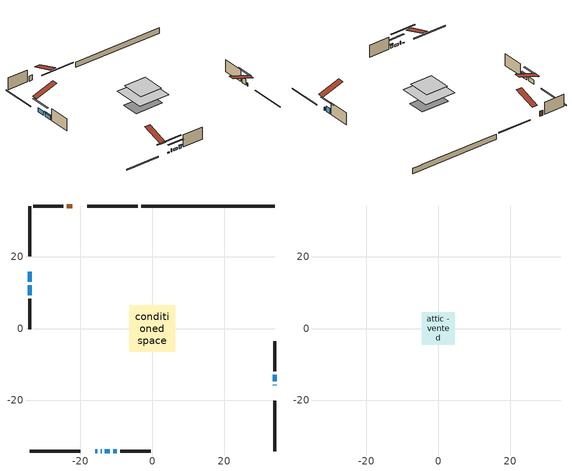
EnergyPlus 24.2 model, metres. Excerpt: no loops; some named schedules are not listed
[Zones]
conditioned space
 floor adiabatic (AdiabaticFloorConstruction): -6.46,-6.46 -6.46,6.46 6.46,6.46 6.46,-6.46 z3.05
 floor foundation (Slab1 construction): -5.79,-3.5 -5.79,3.5 5.79,3.5 5.79,-3.5 z-1.52
 wall outside (RimJoist1 construction): -4.04,34.07 -18.08,34.07 / -34.07,-34.07 -20.04,-34.07 / -34.07,34.07 -34.07,20.04 / 34.07,-34.07 34.07,-20.04 z0.61:0.91
 wall outside (AdiabaticWallConstruction 1): -22.28,34.07 -23.77,34.07 z0.61:2.64
 wall outside (AdiabaticWallConstruction): 34.07,-15.83 34.07,-15.63 / -14.32,-34.07 -14.11,-34.07 z0.61:1.83; -15.84,-34.07 -15.24,-34.07 z0.61:0.95; 34.07,-14.7 34.07,-12.88 z0.61:2.73; -13.18,-34.07 -11.77,-34.07 z0.61:1.44; -34.07,15.83 -34.07,12.97 / -34.07,12.05 -34.07,9.19 z0.61:2.28; -10.84,-34.07 -9.84,-34.07 z0.61:1.78
 wall outside (Wall1 construction): -24.7,34.07 -33.14,34.07 / -8.91,-34.07 -0.47,-34.07 / -34.07,8.26 -34.07,-0.19 / 34.07,-11.96 34.07,-3.51 z0.61:5.49
 wall foundation (FoundationWall1 construction): -3.11,34.07,-1.52 -3.11,34.07,0.61 30.35,34.07,0.61 30.35,34.07,0.56 34.07,34.07,0.56 34.07,34.07,-1.52
 window (WindowConstruction 5): 34.07,-15.83 34.07,-15.63 z0.61:1.83
 window (WindowConstruction 7): -15.83,-34.07 -15.24,-34.07 z0.61:0.95
 window (WindowConstruction 6): -14.32,-34.07 -14.11,-34.07 z0.61:1.83
 window (WindowConstruction): 34.07,-14.7 34.07,-12.89 z0.61:2.73
 window (WindowConstruction 1): -13.18,-34.07 -11.77,-34.07 z0.61:1.44
 window (WindowConstruction 2): -34.07,15.83 -34.07,12.97 z0.61:2.28
 window (WindowConstruction 3): -10.84,-34.07 -9.84,-34.07 z0.61:1.78
 window (WindowConstruction 4): -34.07,12.05 -34.07,9.19 z0.61:2.28
 door (Door): -22.28,34.07 -23.77,34.07 z0.61:2.64
 ceiling adiabatic (AdiabaticFloorConstruction): 6.46,-6.46 6.46,6.46 -6.46,6.46 -6.46,-6.46 z3.05
attic - vented
 floor to conditioned space (Floor1 construction Reversed): -4.57,-4.57 -4.57,4.57 4.57,4.57 4.57,-4.57 z5.49
 roof outside (Roof1 construction): -21.35,34.07,5.49 -21.35,25.17,8.45 -19.01,25.17,8.45 -19.01,34.07,5.49; -16.76,-34.07,5.49 -16.76,-25.17,8.45 -19.11,-25.17,8.45 -19.11,-34.07,5.49; -34.07,16.76,5.49 -25.17,16.76,8.45 -25.17,19.11,8.45 -34.07,19.11,5.49; 34.07,-16.76,5.49 25.17,-16.76,8.45 25.17,-19.11,8.45 34.07,-19.11,5.49
shading: -10.16,-34.07 -20.91,-34.07 -20.91,-34.48 -10.16,-34.48 z6.03; 34.07,-10.25 34.07,-17.34 34.48,-17.34 34.48,-10.25 z5.36; -9.13,-34.07 -15.82,-34.07 -15.82,-34.48 -9.13,-34.48 z4.08; -34.07,10.33 -34.07,18.47 -34.48,18.47 -34.48,10.33 z4.92; -9.64,-34.07 -11.04,-34.07 -11.04,-34.48 -9.64,-34.48 z1.98; -34.07,8.99 -34.07,12.25 -34.48,12.25 -34.48,8.99 z2.48
[Building]
Building 1: Terrain=Suburbs
[Site:Location]
Toronto City Centre_ON: Latitude {deg}=43.63; Longitude {deg}=-79.39; Time Zone {hr}=-5; Elevation {m}=77; Keep Site Location Information=Yes
[Site:GroundTemperature:Shallow]
5.01852, 3.26908, 3.12898, 3.95918, 7.29196, 10.6092, 13.4851, 15.3069, 15.4617, 13.9799, 11.1774, 7.9619
[Site:WaterMainsTemperature]
Calculation Method=Schedule; Temperature Schedule=mains temperature schedule
[Material] Roughness=Rough; Thermal Absorptance=0.9
Name | Thickness {m} | Conductivity {W/m-K} | Density {kg/m3} | Specific Heat {J/kg-K} | Solar Absorptance | Visible Absorptance
asphalt or fiberglass shingles | 0.00635 | 0.162714 | 1121.4 | 1465.45 | 0.4 | 0.4
ceiling loosefill ins | 0.169333 | 0.0480833 | 16.02 | 1046.75 | 0.7 | 0.7
ceiling stud and cavity | 0.1397 | 0.104391 | 65.682 | 1177.47 | 0.7 | 0.7
concrete 4.0 in. | 0.1016 | 1.803125 | 2242.8 | 837.4 | 0.7 | 0.7
concrete 8.0 in. | 0.2032 | 1.803125 | 2242.8 | 837.4 | 0.7 | 0.7
door material | 0.04445 | 0.053851 | 512.64 | 1214.23 | 0.7 | 0.7
exterior vertical ins | 0.0369022 | 0.029427 | 32.04 | 1214.23 | 0.7 | 0.7
floor covering | 0.0127 | 0.0433444 | 54.468 | 1339.84 | 0.6 | 0.6
floor rigid ins; wall rigid ins | 0.512978 | 0.029427 | 32.04 | 1214.23 | 0.7 | 0.7
floor stud and cavity | 0.1397 | 1.75129 | 37.0049 | 1207.88 | 0.7 | 0.7
furniture material conditioned space 1 | 0.1524 | 0.115458 | 640.8 | 1214.23 | 0.6 | 0.6
gypsum board | 0.0127 | 0.160291 | 801 | 837.4 | 0.6 | 0.6
gypsum board 1 | 0.0127 | 0.160291 | 801 | 837.4 | 0.7 | 0.7
osb sheathing 0.5 in. | 0.0127 | 0.115458 | 512.64 | 1214.23 | 0.7 | 0.7
osb sheathing 0.75 in. | 0.01905 | 0.115458 | 512.64 | 1214.23 | 0.7 | 0.7
osb sheathing 2.0 in. | 0.0508 | 0.115458 | 512.64 | 1214.23 | 0.7 | 0.7
rim joist rigid ins | 0.051816 | 0.029427 | 32.04 | 1214.23 | 0.7 | 0.7
rim joist stud and cavity | 0.0508 | 0.268173 | 125.044 | 1163.47 | 0.6 | 0.6
wall stud and cavity | 0.1397 | 0.0839559 | 139.0536 | 1170.24 | 0.7 | 0.7
wall stud and cavity 1 | 0.0889 | 0.380278 | 52.3479 | 1209.89 | 0.7 | 0.7
wall stud and cavity 2 | 0.0889 | 0.391764 | 83.0341 | 1211.67 | 0.7 | 0.7
wood siding | 0.0254 | 0.102417 | 544.68 | 1172.36 | 0.4 | 0.4
wood siding 1; wood siding 2; wood siding 3 | 0.0254 | 0.102417 | 544.68 | 1172.36 | 0.7 | 0.7
[WindowMaterial:SimpleGlazingSystem]
Name | U-Factor {W/m2-K} | Solar Heat Gain Coefficient
WindowMaterial | 2.88272 | 0.7
WindowMaterial 1 | 2.972433 | 0.61
WindowMaterial 2 | 2.90032 | 0.69
WindowMaterial 3 | 2.93212 | 0.65
WindowMaterial 4 | 6.93965 | 0.69
WindowMaterial 5 | 3.07123 | 0.43
[Construction]
AdiabaticFloorConstruction: floor stud and cavity, floor rigid ins, osb sheathing 0.75 in., floor covering
AdiabaticWallConstruction: wood siding 2, wall rigid ins, wall stud and cavity 1, gypsum board
AdiabaticWallConstruction 1: wood siding 3, wall rigid ins, wall stud and cavity 1, gypsum board
Door: door material
Floor1 construction Reversed: gypsum board, ceiling stud and cavity, ceiling loosefill ins
FoundationWall1 construction: concrete 8.0 in., gypsum board 1
furniture construction conditioned space 1: furniture material conditioned space 1
PartitionWallConstruction: gypsum board, wall stud and cavity 2, gypsum board
RimJoist1 construction: wood siding 1, rim joist rigid ins, osb sheathing 2.0 in., rim joist stud and cavity
Roof1 construction: asphalt or fiberglass shingles
Slab1 construction: concrete 4.0 in.
Wall1 construction: wood siding, osb sheathing 0.5 in., wall stud and cavity, gypsum board
WindowConstruction: WindowMaterial
WindowConstruction 1: WindowMaterial 1
WindowConstruction 2; WindowConstruction 4: WindowMaterial 2
WindowConstruction 3: WindowMaterial 3
WindowConstruction 5; WindowConstruction 6: WindowMaterial 4
WindowConstruction 7: WindowMaterial 5
[Zone] Multiplier=1; Part of Total Floor Area=Yes
Name | Volume {m3}
attic - vented | 40.1997
conditioned space | 620.5
[Space]
Name | Zone | Volume {m3}
attic - vented 1 | attic - vented | 40.1997
conditioned space 1 | conditioned space | 620.5
[ZoneInfiltration:EffectiveLeakageArea]
infil attic - vented 1: Zone or Space=attic - vented 1; Schedule=Always On Discrete; Effective Air Leakage Area {cm2}=3514.95; Stack Coefficient=0.000206279; Wind Coefficient=9.70392e-06
[ZoneMixing]
whole house fan mix: Zone or Space=attic - vented; Schedule=Always On Continuous; Design Flow Rate Calculation Method=Flow/Zone; Design Flow Rate {m3/s}=0; Source Zone or Space=conditioned space
[SurfaceProperty:ExposedFoundationPerimeter]
Slab1: Exposed Perimeter Calculation Method=TotalExposedPerimeter; Total Exposed Perimeter {m}=37.185
[InternalMass] Zone or ZoneList=conditioned space; Space or SpaceList=conditioned space 1
Name | Construction | Surface Area {m2}
furniture mass conditioned space 1 | furniture construction conditioned space 1 | 99.2799
partition wall mass | PartitionWallConstruction | 248.2
[Lights]
interior lighting: Zone or ZoneList or Space or SpaceList=conditioned space 1; Schedule=interior lighting schedule; Design Level Calculation Method=LightingLevel; Lighting Level {W}=343.2; Return Air Fraction=0; Fraction Radiant=0.6; Fraction Visible=0.2; Fraction Replaceable=1
[People]
occupants: Zone or ZoneList or Space or SpaceList=conditioned space 1; Number of People Schedule=occupants schedule; Number of People Calculation Method=People; Number of People=3; Fraction Radiant=0.314171; Sensible Heat Fraction=0.56303; Activity Level Schedule=occupants activity schedule; Carbon Dioxide Generation Rate {m3/s-W}=0; Enable ASHRAE 55 Comfort Warnings=No; Mean Radiant Temperature Calculation Type=EnclosureAveraged
[ElectricEquipment] Zone or ZoneList or Space or SpaceList=conditioned space 1; Design Level Calculation Method=EquipmentLevel
Name | Schedule | Design Level {W} | Fraction Latent | Fraction Radiant | Fraction Lost
clothes dryer | clothes dryer schedule | 140.772 | 0.015 | 0.081 | 0.85
clothes washer | clothes washer schedule | 32.1985 | 0.03 | 0.162 | 0.7
cooking range | cooking range schedule | 215.147 | 0.08 | 0.432 | 0.2
dishwasher | dishwasher schedule | 66.8632 | 0.3 | 0.18 | 0.4
fridge | fridge schedule | 72.9452 | 0 | 0.6 | 0
mech vent house fan | mech vent house fan schedule | 0.95 | 0 | 0 | 1
mech vent house fan cfis | mech vent house fan cfis schedule | 0 | 0 | 0 | 0
misc plug loads | misc plug loads schedule | 494.7 | 0.045 | 0.513 | 0.1
whole house fan | Always On Discrete | 0 | 0 | 0 | 1
[OtherEquipment] Zone or ZoneList or Space or SpaceList=conditioned space 1; Design Level Calculation Method=EquipmentLevel
Name | Fuel Type | Schedule | Design Level {W} | Fraction Latent | Fraction Radiant | Fraction Lost
clothes dryer 1 | Electricity | clothes dryer schedule | 0 | 0.015 | 0.081 | 0.85
cooking range 1 | Electricity | cooking range schedule | 0 | 0.08 | 0.432 | 0.2
general water use latent | None | general water use schedule | 62.594 | 1 | 0 | 0
general water use sensible | None | general water use schedule | -61.6891 | 0 | 0.6 | 0
mech vent house fan latent load | None | Always On Discrete | 0 | 1 | 0 | 0
mech vent house fan sensible load | None | Always On Discrete | 0 | 0 | 0 | 0
water heater energy adjustment1 | NaturalGas | Always On Discrete | 0.01 | 0 | 0 | 1
[ZoneInfiltration:DesignFlowRate] Zone or ZoneList or Space or SpaceList=conditioned space 1; Schedule=Always On Discrete; Design Flow Rate Calculation Method=Flow/Zone; Design Flow Rate {m3/s}=0
infil flow; natural vent flow; whole house fan flow
[AvailabilityManager:Scheduled]
central ac and furnace airloop Availability Manager: Schedule=Always On Discrete
[Foundation:Kiva]
Foundation Kiva 1: Initial Indoor Air Temperature {C}=18; Wall Height Above Grade {m}=0.609996; Wall Depth Below Slab {m}=0.2032; Custom Block Material Name 1=exterior vertical ins; Custom Block Depth 1 {m}=2.13; Custom Block X Position 1 {m}=0.2159; Custom Block Z Position 1 {m}=0
[Foundation:Kiva:Settings]
Soil Conductivity {W/m-K}=0.849921; Soil Density {kg/m3}=1842.3; Soil Specific Heat {J/kg-K}=418.7; Ground Solar Absorptivity=0.9; Ground Thermal Absorptivity=0.9; Ground Surface Roughness {m}=0.03; Far-Field Width {m}=40; Deep-Ground Boundary Condition=ZeroFlux; Deep-Ground Depth {m}=40; Minimum Cell Dimension {m}=0.2; Maximum Cell Growth Coefficient=3; Simulation Timestep=Timestep
[Exterior:Lights]
exterior lighting: Schedule=exterior lighting schedule; Design Level {W}=75.6
[EnergyManagementSystem:GlobalVariable]
central_ac_and_furnace_airloop_Fan_RTF
infil_program_Qfan
infil_program_Qinf
natural_vent_program_Qnv
natural_vent_program_Qwhf
[EnergyManagementSystem:Sensor]
Name | Output:Variable or Output:Meter Index Key | Output:Variable or Output:Meter
airflow_gain | infil flow | Infiltration Sensible Heat Gain Energy
airflow_gain_1 | natural vent flow | Infiltration Sensible Heat Gain Energy
airflow_gain_2 | whole house fan flow | Infiltration Sensible Heat Gain Energy
airflow_loss | infil flow | Infiltration Sensible Heat Loss Energy
airflow_loss_1 | natural vent flow | Infiltration Sensible Heat Loss Energy
airflow_loss_2 | whole house fan flow | Infiltration Sensible Heat Loss Energy
clg_load_cond |  | Cooling:EnergyTransfer:Zone:CONDITIONED SPACE
clg_sp_s; clg_sp_s_1 | cooling setpoint | Schedule Value
clothes_dryer_exhaust_0_sch_s | clothes dryer exhaust 0 schedule | Schedule Value
cool_season | cooling season schedule | Schedule Value
htg_load_cond |  | Heating:EnergyTransfer:Zone:CONDITIONED SPACE
htg_sp_s; htg_sp_s_1 | heating setpoint | Schedule Value
ig_ee_conv | clothes dryer | Electric Equipment Convective Heating Energy
ig_ee_conv_2 | cooking range | Electric Equipment Convective Heating Energy
ig_ee_conv_4 | fridge | Electric Equipment Convective Heating Energy
ig_ee_conv_5 | misc plug loads | Electric Equipment Convective Heating Energy
ig_ee_conv_6 | whole house fan | Electric Equipment Convective Heating Energy
ig_ee_rad | clothes dryer | Electric Equipment Radiant Heating Energy
ig_ee_rad_2 | cooking range | Electric Equipment Radiant Heating Energy
ig_ee_rad_4 | fridge | Electric Equipment Radiant Heating Energy
ig_ee_rad_5 | misc plug loads | Electric Equipment Radiant Heating Energy
ig_ee_rad_6 | whole house fan | Electric Equipment Radiant Heating Energy
ig_lgt_conv | interior lighting | Lights Convective Heating Energy
ig_lgt_rad | interior lighting | Lights Radiant Heating Energy
ig_lgt_vis | interior lighting | Lights Visible Radiation Heating Energy
ig_oe_conv | clothes dryer 1 | Other Equipment Convective Heating Energy
ig_oe_conv_1 | cooking range 1 | Other Equipment Convective Heating Energy
ig_oe_conv_2 | general water use latent | Other Equipment Convective Heating Energy
ig_oe_conv_3 | general water use sensible | Other Equipment Convective Heating Energy
ig_oe_conv_4 | water heater energy adjustment1 | Other Equipment Convective Heating Energy
ig_oe_rad | clothes dryer 1 | Other Equipment Radiant Heating Energy
ig_oe_rad_1 | cooking range 1 | Other Equipment Radiant Heating Energy
ig_oe_rad_2 | general water use latent | Other Equipment Radiant Heating Energy
ig_oe_rad_3 | general water use sensible | Other Equipment Radiant Heating Energy
ig_oe_rad_4 | water heater energy adjustment1 | Other Equipment Radiant Heating Energy
ig_ppl_conv | occupants | People Convective Heating Energy
ig_ppl_rad | occupants | People Radiant Heating Energy
im_conv | furniture mass conditioned space 1 | Surface Inside Face Convection Heat Gain Energy
im_conv_1 | partition wall mass | Surface Inside Face Convection Heat Gain Energy
im_ig | furniture mass conditioned space 1 | Surface Inside Face Internal Gains Radiation Heat Gain Energy
im_ig_1 | partition wall mass | Surface Inside Face Internal Gains Radiation Heat Gain Energy
im_lgt | furniture mass conditioned space 1 | Surface Inside Face Lights Radiation Heat Gain Energy
im_lgt_1 | partition wall mass | Surface Inside Face Lights Radiation Heat Gain Energy
im_sol | furniture mass conditioned space 1 | Surface Inside Face Solar Radiation Heat Gain Energy
im_sol_1 | partition wall mass | Surface Inside Face Solar Radiation Heat Gain Energy
im_surf | furniture mass conditioned space 1 | Surface Inside Face Net Surface Thermal Radiation Heat Gain Energy
im_surf_1 | partition wall mass | Surface Inside Face Net Surface Thermal Radiation Heat Gain Energy
mv_conv | mech vent house fan | Electric Equipment Convective Heating Energy
mv_conv_1 | mech vent house fan cfis | Electric Equipment Convective Heating Energy
mv_conv_2 | mech vent house fan latent load | Other Equipment Convective Heating Energy
mv_conv_3 | mech vent house fan sensible load | Other Equipment Convective Heating Energy
mv_rad | mech vent house fan | Electric Equipment Radiant Heating Energy
mv_rad_1 | mech vent house fan cfis | Electric Equipment Radiant Heating Energy
mv_rad_2 | mech vent house fan latent load | Other Equipment Radiant Heating Energy
mv_rad_3 | mech vent house fan sensible load | Other Equipment Radiant Heating Energy
natural_vent_s | natural vent schedule | Schedule Value
out_pb_s |  | Site Outdoor Air Barometric Pressure
out_wt_s |  | Site Outdoor Air Humidity Ratio
site_vw_s |  | Site Wind Speed
ss_back_out | Window1 | Surface Window Shortwave from Zone Back Out Window Heat Transfer Rate
ss_back_out_1 | Window11 | Surface Window Shortwave from Zone Back Out Window Heat Transfer Rate
ss_back_out_2 | Window2 | Surface Window Shortwave from Zone Back Out Window Heat Transfer Rate
ss_back_out_3 | Window3 | Surface Window Shortwave from Zone Back Out Window Heat Transfer Rate
ss_back_out_4 | Window4 | Surface Window Shortwave from Zone Back Out Window Heat Transfer Rate
ss_back_out_5 | Window6 | Surface Window Shortwave from Zone Back Out Window Heat Transfer Rate
ss_back_out_6 | Window8 | Surface Window Shortwave from Zone Back Out Window Heat Transfer Rate
ss_back_out_7 | Window9 | Surface Window Shortwave from Zone Back Out Window Heat Transfer Rate
ss_conv | Door1 | Surface Inside Face Convection Heat Gain Energy
ss_conv_1 | Window1 | Surface Inside Face Convection Heat Gain Energy
ss_conv_2 | Window11 | Surface Inside Face Convection Heat Gain Energy
ss_conv_3 | Window2 | Surface Inside Face Convection Heat Gain Energy
ss_conv_4 | Window3 | Surface Inside Face Convection Heat Gain Energy
ss_conv_5 | Window4 | Surface Inside Face Convection Heat Gain Energy
ss_conv_6 | Window6 | Surface Inside Face Convection Heat Gain Energy
ss_conv_7 | Window8 | Surface Inside Face Convection Heat Gain Energy
ss_conv_8 | Window9 | Surface Inside Face Convection Heat Gain Energy
ss_ig | Door1 | Surface Inside Face Internal Gains Radiation Heat Gain Energy
ss_ig_1 | Window1 | Surface Inside Face Internal Gains Radiation Heat Gain Energy
ss_ig_2 | Window11 | Surface Inside Face Internal Gains Radiation Heat Gain Energy
ss_ig_3 | Window2 | Surface Inside Face Internal Gains Radiation Heat Gain Energy
ss_ig_4 | Window3 | Surface Inside Face Internal Gains Radiation Heat Gain Energy
ss_ig_5 | Window4 | Surface Inside Face Internal Gains Radiation Heat Gain Energy
ss_ig_6 | Window6 | Surface Inside Face Internal Gains Radiation Heat Gain Energy
ss_ig_7 | Window8 | Surface Inside Face Internal Gains Radiation Heat Gain Energy
ss_ig_8 | Window9 | Surface Inside Face Internal Gains Radiation Heat Gain Energy
ss_lgt | Door1 | Surface Inside Face Lights Radiation Heat Gain Energy
ss_sol | Door1 | Surface Inside Face Solar Radiation Heat Gain Energy
ss_surf | Door1 | Surface Inside Face Net Surface Thermal Radiation Heat Gain Energy
ss_surf_1 | Window1 | Surface Inside Face Net Surface Thermal Radiation Heat Gain Energy
ss_surf_2 | Window11 | Surface Inside Face Net Surface Thermal Radiation Heat Gain Energy
ss_surf_3 | Window2 | Surface Inside Face Net Surface Thermal Radiation Heat Gain Energy
ss_surf_4 | Window3 | Surface Inside Face Net Surface Thermal Radiation Heat Gain Energy
ss_surf_5 | Window4 | Surface Inside Face Net Surface Thermal Radiation Heat Gain Energy
ss_surf_6 | Window6 | Surface Inside Face Net Surface Thermal Radiation Heat Gain Energy
ss_surf_7 | Window8 | Surface Inside Face Net Surface Thermal Radiation Heat Gain Energy
ss_surf_8 | Window9 | Surface Inside Face Net Surface Thermal Radiation Heat Gain Energy
ss_trans_in | Window1 | Surface Window Transmitted Solar Radiation Rate
ss_trans_in_1 | Window11 | Surface Window Transmitted Solar Radiation Rate
ss_trans_in_2 | Window2 | Surface Window Transmitted Solar Radiation Rate
ss_trans_in_3 | Window3 | Surface Window Transmitted Solar Radiation Rate
ss_trans_in_4 | Window4 | Surface Window Transmitted Solar Radiation Rate
ss_trans_in_5 | Window6 | Surface Window Transmitted Solar Radiation Rate
ss_trans_in_6 | Window8 | Surface Window Transmitted Solar Radiation Rate
ss_trans_in_7 | Window9 | Surface Window Transmitted Solar Radiation Rate
ss_trans_out | Window1 | Surface Inside Face Initial Transmitted Diffuse Transmitted Out Window Solar Radiation Rate
ss_trans_out_1 | Window11 | Surface Inside Face Initial Transmitted Diffuse Transmitted Out Window Solar Radiation Rate
ss_trans_out_2 | Window2 | Surface Inside Face Initial Transmitted Diffuse Transmitted Out Window Solar Radiation Rate
ss_trans_out_3 | Window3 | Surface Inside Face Initial Transmitted Diffuse Transmitted Out Window Solar Radiation Rate
ss_trans_out_4 | Window4 | Surface Inside Face Initial Transmitted Diffuse Transmitted Out Window Solar Radiation Rate
ss_trans_out_5 | Window6 | Surface Inside Face Initial Transmitted Diffuse Transmitted Out Window Solar Radiation Rate
ss_trans_out_6 | Window8 | Surface Inside Face Initial Transmitted Diffuse Transmitted Out Window Solar Radiation Rate
ss_trans_out_7 | Window9 | Surface Inside Face Initial Transmitted Diffuse Transmitted Out Window Solar Radiation Rate
s_conv | Floor1 | Surface Inside Face Convection Heat Gain Energy
s_conv_1 | FoundationWall1 | Surface Inside Face Convection Heat Gain Energy
s_conv_10 | Wall1:180 | Surface Inside Face Convection Heat Gain Energy
s_conv_11 | Wall1:270 | Surface Inside Face Convection Heat Gain Energy
s_conv_12 | Wall1:90 | Surface Inside Face Convection Heat Gain Energy
s_conv_2 | inferred conditioned ceiling | Surface Inside Face Convection Heat Gain Energy
s_conv_3 | inferred conditioned floor | Surface Inside Face Convection Heat Gain Energy
s_conv_4 | RimJoist1:0 | Surface Inside Face Convection Heat Gain Energy
s_conv_5 | RimJoist1:180 | Surface Inside Face Convection Heat Gain Energy
s_conv_6 | RimJoist1:270 | Surface Inside Face Convection Heat Gain Energy
s_conv_7 | RimJoist1:90 | Surface Inside Face Convection Heat Gain Energy
s_conv_8 | Slab1 | Surface Inside Face Convection Heat Gain Energy
s_conv_9 | Wall1:0 | Surface Inside Face Convection Heat Gain Energy
s_ig | Floor1 | Surface Inside Face Internal Gains Radiation Heat Gain Energy
s_ig_1 | FoundationWall1 | Surface Inside Face Internal Gains Radiation Heat Gain Energy
s_ig_10 | Wall1:180 | Surface Inside Face Internal Gains Radiation Heat Gain Energy
s_ig_11 | Wall1:270 | Surface Inside Face Internal Gains Radiation Heat Gain Energy
s_ig_12 | Wall1:90 | Surface Inside Face Internal Gains Radiation Heat Gain Energy
s_ig_2 | inferred conditioned ceiling | Surface Inside Face Internal Gains Radiation Heat Gain Energy
s_ig_3 | inferred conditioned floor | Surface Inside Face Internal Gains Radiation Heat Gain Energy
s_ig_4 | RimJoist1:0 | Surface Inside Face Internal Gains Radiation Heat Gain Energy
s_ig_5 | RimJoist1:180 | Surface Inside Face Internal Gains Radiation Heat Gain Energy
s_ig_6 | RimJoist1:270 | Surface Inside Face Internal Gains Radiation Heat Gain Energy
s_ig_7 | RimJoist1:90 | Surface Inside Face Internal Gains Radiation Heat Gain Energy
s_ig_8 | Slab1 | Surface Inside Face Internal Gains Radiation Heat Gain Energy
s_ig_9 | Wall1:0 | Surface Inside Face Internal Gains Radiation Heat Gain Energy
s_lgt | Floor1 | Surface Inside Face Lights Radiation Heat Gain Energy
s_lgt_1 | FoundationWall1 | Surface Inside Face Lights Radiation Heat Gain Energy
s_lgt_10 | Wall1:180 | Surface Inside Face Lights Radiation Heat Gain Energy
s_lgt_11 | Wall1:270 | Surface Inside Face Lights Radiation Heat Gain Energy
s_lgt_12 | Wall1:90 | Surface Inside Face Lights Radiation Heat Gain Energy
s_lgt_2 | inferred conditioned ceiling | Surface Inside Face Lights Radiation Heat Gain Energy
s_lgt_3 | inferred conditioned floor | Surface Inside Face Lights Radiation Heat Gain Energy
s_lgt_4 | RimJoist1:0 | Surface Inside Face Lights Radiation Heat Gain Energy
s_lgt_5 | RimJoist1:180 | Surface Inside Face Lights Radiation Heat Gain Energy
s_lgt_6 | RimJoist1:270 | Surface Inside Face Lights Radiation Heat Gain Energy
s_lgt_7 | RimJoist1:90 | Surface Inside Face Lights Radiation Heat Gain Energy
s_lgt_8 | Slab1 | Surface Inside Face Lights Radiation Heat Gain Energy
s_lgt_9 | Wall1:0 | Surface Inside Face Lights Radiation Heat Gain Energy
s_sol | Floor1 | Surface Inside Face Solar Radiation Heat Gain Energy
s_sol_1 | FoundationWall1 | Surface Inside Face Solar Radiation Heat Gain Energy
s_sol_10 | Wall1:180 | Surface Inside Face Solar Radiation Heat Gain Energy
s_sol_11 | Wall1:270 | Surface Inside Face Solar Radiation Heat Gain Energy
s_sol_12 | Wall1:90 | Surface Inside Face Solar Radiation Heat Gain Energy
s_sol_2 | inferred conditioned ceiling | Surface Inside Face Solar Radiation Heat Gain Energy
s_sol_3 | inferred conditioned floor | Surface Inside Face Solar Radiation Heat Gain Energy
s_sol_4 | RimJoist1:0 | Surface Inside Face Solar Radiation Heat Gain Energy
s_sol_5 | RimJoist1:180 | Surface Inside Face Solar Radiation Heat Gain Energy
s_sol_6 | RimJoist1:270 | Surface Inside Face Solar Radiation Heat Gain Energy
s_sol_7 | RimJoist1:90 | Surface Inside Face Solar Radiation Heat Gain Energy
s_sol_8 | Slab1 | Surface Inside Face Solar Radiation Heat Gain Energy
s_sol_9 | Wall1:0 | Surface Inside Face Solar Radiation Heat Gain Energy
s_surf | Floor1 | Surface Inside Face Net Surface Thermal Radiation Heat Gain Energy
s_surf_1 | FoundationWall1 | Surface Inside Face Net Surface Thermal Radiation Heat Gain Energy
s_surf_10 | Wall1:180 | Surface Inside Face Net Surface Thermal Radiation Heat Gain Energy
s_surf_11 | Wall1:270 | Surface Inside Face Net Surface Thermal Radiation Heat Gain Energy
s_surf_12 | Wall1:90 | Surface Inside Face Net Surface Thermal Radiation Heat Gain Energy
s_surf_2 | inferred conditioned ceiling | Surface Inside Face Net Surface Thermal Radiation Heat Gain Energy
s_surf_3 | inferred conditioned floor | Surface Inside Face Net Surface Thermal Radiation Heat Gain Energy
s_surf_4 | RimJoist1:0 | Surface Inside Face Net Surface Thermal Radiation Heat Gain Energy
s_surf_5 | RimJoist1:180 | Surface Inside Face Net Surface Thermal Radiation Heat Gain Energy
s_surf_6 | RimJoist1:270 | Surface Inside Face Net Surface Thermal Radiation Heat Gain Energy
s_surf_7 | RimJoist1:90 | Surface Inside Face Net Surface Thermal Radiation Heat Gain Energy
s_surf_8 | Slab1 | Surface Inside Face Net Surface Thermal Radiation Heat Gain Energy
s_surf_9 | Wall1:0 | Surface Inside Face Net Surface Thermal Radiation Heat Gain Energy
[EnergyManagementSystem:Actuator]
Name | Actuated Component Unique | Actuated Component Type | Actuated Component Control Type
fridge_schedule_act | fridge schedule | Schedule:Constant | Schedule Value
infil_flow_act | infil flow | Zone Infiltration | Air Exchange Flow Rate
mech_vent_house_fan_cfis_act | mech vent house fan cfis | ElectricEquipment | Electricity Rate
mech_vent_house_fan_latent_load_act | mech vent house fan latent load | OtherEquipment | Power Level
mech_vent_house_fan_sensible_load_act | mech vent house fan sensible load | OtherEquipment | Power Level
